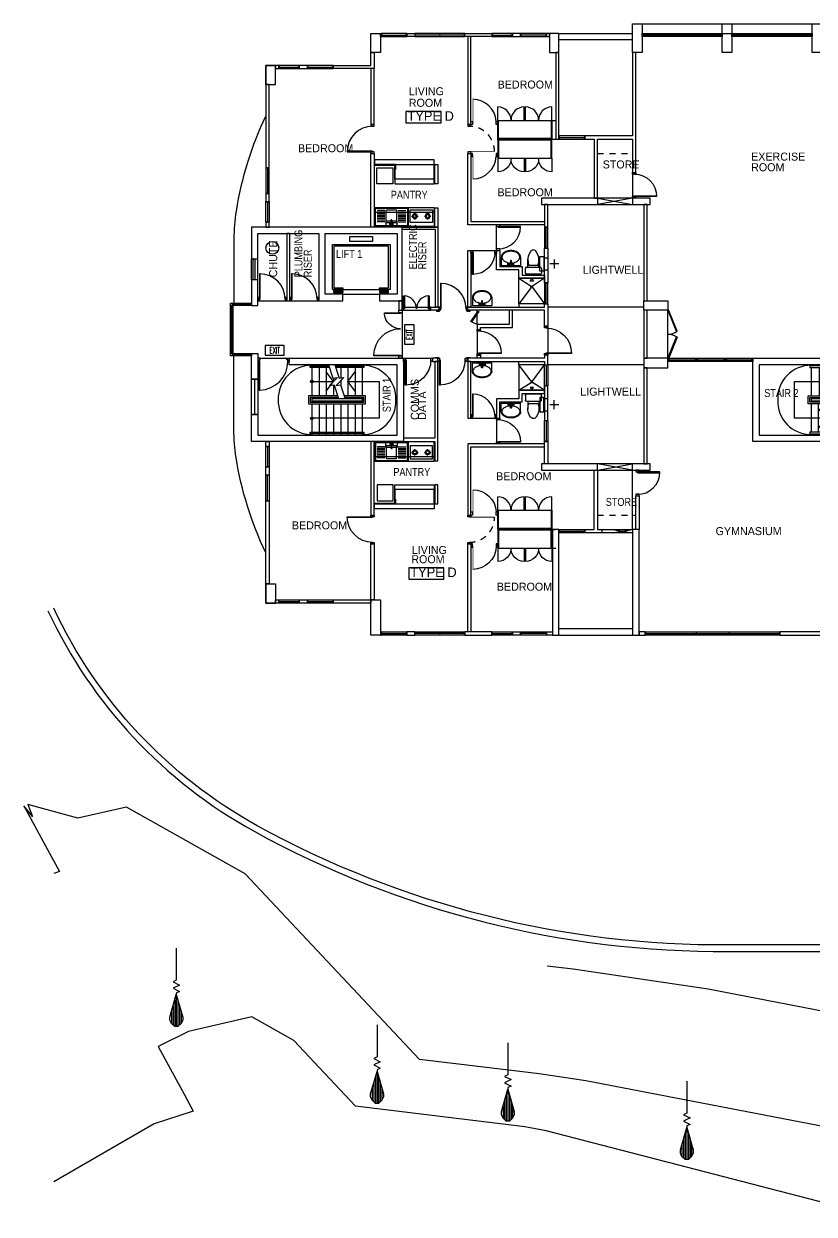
# Model space of a CAD drawing. Extents: x -7558 to 86771, y -44375 to 21100.
# Drawn here: x -7558 to 17118, y -19190 to 18000 of the extents above; entities that cross this region are included whole.
import ezdxf
from ezdxf.enums import TextEntityAlignment as Align

# ---------------------------------------------------------------- set-up
doc = ezdxf.new("R2010")
doc.units = 0
doc.header["$LTSCALE"] = 150
doc.header["$MEASUREMENT"] = 0
doc.linetypes.add('HIDDEN2', pattern=[2.5, 1.25, -1.25])
doc.layers.get('0').update_dxf_attribs({"color": 8, "linetype": 'CONTINUOUS'})
for name, color, linetype in [('200-T', 8, 'CONTINUOUS'), ('210--', 8, 'CONTINUOUS'), ('220--', 8, 'CONTINUOUS'), ('221--', 8, 'CONTINUOUS'), ('270--', 8, 'CONTINUOUS'), ('280--', 8, 'CONTINUOUS'), ('281--', 8, 'CONTINUOUS'), ('310--', 8, 'CONTINUOUS'), ('320--', 8, 'CONTINUOUS'), ('320-T', 8, 'CONTINUOUS'), ('430--', 8, 'CONTINUOUS'), ('510--', 8, 'CONTINUOUS'), ('660--', 8, 'CONTINUOUS'), ('730--', 8, 'CONTINUOUS'), ('730-F', 8, 'CONTINUOUS'), ('740--', 8, 'CONTINUOUS'), ('780--', 8, 'HIDDEN2'), ('781--', 8, 'CONTINUOUS'), ('900', 8, 'CONTINUOUS'), ('930--', 8, 'CONTINUOUS'), ('X24A1-01$0$240--', 8, 'CONTINUOUS'), ('X24A1-01$0$280--', 8, 'CONTINUOUS'), ('X24A1-01$0$310--', 8, 'CONTINUOUS'), ('X24A1-01$0$320--', 8, 'CONTINUOUS'), ('X24A2-01$0$000-D', 8, 'CONTINUOUS'), ('X24A2-01$0$220--', 8, 'CONTINUOUS'), ('X24A2-01$0$240--', 8, 'CONTINUOUS'), ('X24A2-01$0$280--', 8, 'CONTINUOUS'), ('X24A2-01$0$320--', 8, 'CONTINUOUS'), ('X24A2-01$0$680--', 8, 'CONTINUOUS')]:
    doc.layers.add(name, color=color, linetype=linetype)
doc.styles.add('HELV', font='hvl____.pfb')
doc.styles.add('ROMANS_5', font='romans.shx', dxfattribs={"width": 0.5})

# ---------------------------------------------------------------- blocks, each defined once
blk = doc.blocks.new('W100-900')
at = {"layer": '310--'}
blk.add_line((40, 50), (860, 50), dxfattribs=at)
for points in [[(0, 0), (0, 100), (900, 100), (900, 0)], [(40, 30), (40, 70), (0, 70), (0, 30)], [(860, 30), (860, 70), (900, 70), (900, 30)]]:
    blk.add_lwpolyline(points, close=True, dxfattribs=at)
blk = doc.blocks.new('*X64')
for p, q in [((58, 0), (98, 0)), ((65, 2), (98, 2)), ((72, 4), (96, 4)), ((79, 6), (94, 6)), ((65, -2), (98, -2)), ((72, -4), (96, -4)), ((79, -6), (94, -6))]:
    blk.add_line(p, q)
blk = doc.blocks.new('W930-01')
blk.add_lwpolyline([(-58, 0), (-18, 0), (-16, -4), (-12, 4), (-8, -4), (-4, 4), (-2, 0), (0, 0)])
blk.add_lwpolyline([(36, -6), (32, -8), (28, -8), (0, 0), (28, 8), (32, 8), (36, 6), (40, 2), (40, -2)], close=True)
blk.add_blockref('*X64', (-58, 0))
blk = doc.blocks.new('SY-RECT1')
blk.add_lwpolyline([(3, -1.5), (3, 1.5), (-3, 1.5), (-3, -1.5)], close=True)
at = {"style": 'ROMANS_5', "width": 0.5}
blk.add_attdef('TEXT1', text='', height=2, dxfattribs=at).set_placement((0, 0), align=Align.MIDDLE)
blk = doc.blocks.new('GW07')
at = {"layer": '310--'}
blk.add_line((25, 50), (613, 50), dxfattribs=at)
for points in [[(0, 0), (0, 100), (638, 100), (638, 0)], [(0, 37.5), (0, 62.5), (25, 62.5), (25, 37.5)], [(638, 37.5), (638, 62.5), (613, 62.5), (613, 37.5)]]:
    blk.add_lwpolyline(points, close=True, dxfattribs=at)
blk = doc.blocks.new('GW06')
at = {"layer": '310--'}
blk.add_line((25, 50), (763, 50), dxfattribs=at)
for points in [[(0, 0), (0, 100), (788, 100), (788, 0)], [(0, 37.5), (0, 62.5), (25, 62.5), (25, 37.5)], [(788, 37.5), (788, 62.5), (763, 62.5), (763, 37.5)]]:
    blk.add_lwpolyline(points, close=True, dxfattribs=at)
blk = doc.blocks.new('GW03')
at = {"layer": '310--'}
blk.add_line((25, 50), (781, 50), dxfattribs=at)
for points in [[(0, 0), (0, 100), (806, 100), (806, 0)], [(0, 37.5), (0, 62.5), (25, 62.5), (25, 37.5)], [(806, 37.5), (806, 62.5), (781, 62.5), (781, 37.5)]]:
    blk.add_lwpolyline(points, close=True, dxfattribs=at)
blk = doc.blocks.new('GW02')
at = {"layer": '310--'}
for p, q in [((765.5, 50), (25, 50)), ((1531, 50), (790.5, 50))]:
    blk.add_line(p, q, dxfattribs=at)
for points in [[(1556, 100), (1556, 0), (0, 0), (0, 100)], [(0, 37.5), (0, 62.5), (25, 62.5), (25, 37.5)], [(765.5, 37.5), (765.5, 62.5), (790.5, 62.5), (790.5, 37.5)], [(1531, 37.5), (1531, 62.5), (1556, 62.5), (1556, 37.5)]]:
    blk.add_lwpolyline(points, close=True, dxfattribs=at)
blk = doc.blocks.new('D1-800')
for points in [[(75, 50), (75, 750), (50, 750), (50, 50)], [(0, 0), (50, 0), (50, 100), (0, 100)], [(750, 0), (800, 0), (800, 100), (750, 100)]]:
    blk.add_lwpolyline(points, close=True)
blk.add_arc((54, 50), 700, 0, 90)
blk = doc.blocks.new('BASIN')
for p, q in [((-300, 260), (-300, 0)), ((-300, 0), (300, 0)), ((300, 260), (300, 0))]:
    blk.add_line(p, q)
for points in [[(300, 260, 0.138385), (279, 333, 0.107066), (212, 404, 0.080492), (119, 447, 0.068315), (0, 463, 0.068315), (-119, 447, 0.080492), (-212, 404, 0.107066), (-279, 333, 0.138385), (-300, 260, 0.138385)], [(16, 79, 0.058642), (114, 94, 0.080492), (201, 134, 0.107066), (262, 198, 0.138385), (279, 260, 0.138385), (262, 323, 0.107066), (201, 387, 0.080492), (114, 427, 0.068315), (0, 442, 0.068315), (-114, 427, 0.080492), (-201, 387, 0.107066), (-262, 323, 0.138385), (-279, 260, 0.138385), (-262, 198, 0.107066), (-201, 134, 0.080492), (-114, 94, 0.058642), (-16, 79, 0.059092)]]:
    blk.add_lwpolyline(points, format="xyb")
for points in [[(-93, 0), (-93, 67), (-15, 67)], [(93, 0), (93, 67), (15, 67)]]:
    blk.add_lwpolyline(points)
blk.add_lwpolyline([(15, 23), (15, 142, 1), (-15, 142), (-15, 23, 1)], format="xyb", close=True)
for centre in [(-54, 33), (54, 33)]:
    blk.add_circle(centre, 25.7)
blk = doc.blocks.new('D1-900')
for points in [[(75, 50), (75, 837.5), (50, 837.5), (50, 50)], [(0, 0), (50, 0), (50, 100), (0, 100)], [(850, 0), (900, 0), (900, 100), (850, 100)]]:
    blk.add_lwpolyline(points, close=True)
blk.add_arc((62.5, 50), 787.5, 0, 90)
blk = doc.blocks.new('GW05')
at = {"layer": '310--'}
blk.add_line((25, 50), (631, 50), dxfattribs=at)
for points in [[(0, 0), (0, 100), (656, 100), (656, 0)], [(0, 37.5), (0, 62.5), (25, 62.5), (25, 37.5)], [(656, 37.5), (656, 62.5), (631, 62.5), (631, 37.5)]]:
    blk.add_lwpolyline(points, close=True, dxfattribs=at)
blk = doc.blocks.new('SHOWER')
for p, q in [((-321, 21), (-900, 450)), ((0, 450), (-279, 21)), ((-321, -21), (-900, -450)), ((0, -450), (-279, -21))]:
    blk.add_line(p, q)
for points in [[(-900, -450), (-900, 450), (0, 450), (0, -450)], [(0, 0), (-100, -58), (-100, 58)]]:
    blk.add_lwpolyline(points, close=True)
blk.add_circle((-300, 0), 30)
blk = doc.blocks.new('GW04')
at = {"layer": '310--'}
blk.add_line((25, 50), (781, 50), dxfattribs=at)
for points in [[(0, 0), (0, 100), (806, 100), (806, 0)], [(0, 37.5), (0, 62.5), (25, 62.5), (25, 37.5)], [(806, 37.5), (806, 62.5), (781, 62.5), (781, 37.5)]]:
    blk.add_lwpolyline(points, close=True, dxfattribs=at)
blk = doc.blocks.new('WC')
for p, q in [((-170, 200), (-170, 430)), ((170, 200), (170, 430))]:
    blk.add_line(p, q)
for points in [[(-92, 650, 0.264154), (-140, 260), (140, 260, 0.264154), (92, 650, 0.537872)], [(220, 200, -0.414214), (250, 170), (250, 30, -0.414214), (220, 0), (-220, 0, -0.414214), (-250, 30), (-250, 170, -0.414214), (-220, 200)]]:
    blk.add_lwpolyline(points, format="xyb", close=True)
blk = doc.blocks.new('W-661')
blk.add_line((550, 150), (1700, 150))
for points in [[(225, 1550), (2025, 1550), (2025, 150), (1700, 150), (1700, 200), (1975, 200), (1975, 1500), (275, 1500), (275, 200), (550, 200), (550, 150), (225, 150)], [(775, 1650), (775, 1800), (1475, 1800), (1475, 1650)], [(275, 125), (550, 125), (550, 100), (275, 100)], [(275, 75), (550, 75), (550, 50), (275, 50)], [(1975, 125), (1700, 125), (1700, 100), (1975, 100)], [(1975, 75), (1700, 75), (1700, 50), (1975, 50)]]:
    blk.add_lwpolyline(points, close=True)
blk = doc.blocks.new('UC13')
at = {"layer": '310--'}
for p, q in [((1237.5, 50), (25, 50)), ((2475, 50), (1262.5, 50))]:
    blk.add_line(p, q, dxfattribs=at)
for points in [[(2500, 100), (2500, 0), (0, 0), (0, 100)], [(0, 37.5), (0, 62.5), (25, 62.5), (25, 37.5)], [(1237.5, 37.5), (1237.5, 62.5), (1262.5, 62.5), (1262.5, 37.5)], [(2475, 37.5), (2475, 62.5), (2500, 62.5), (2500, 37.5)]]:
    blk.add_lwpolyline(points, close=True, dxfattribs=at)
blk = doc.blocks.new('X24A1-01$0$D-895')
for points in [[(-975, -100), (-935, -100), (-935, -50), (-900, -50), (-900, 0), (-975, 0)], [(0, -100), (-40, -100), (-40, -50), (-75, -50), (-75, 0), (0, 0)], [(-935, -995), (-910, -995), (-910, -100), (-935, -100)]]:
    blk.add_lwpolyline(points, close=True)
blk.add_arc((-935, -100), 895, 271.6006, 0.0224)
blk = doc.blocks.new('X24A1-01', base_point=(-10750, -2600))
at = {"layer": 'X24A1-01$0$240--'}
for p, q in [((-8865, -200), (-8865, -240)), ((-8865, -290), (-8865, -1175)), ((-8640, -200), (-8640, -240)), ((-8640, -290), (-8640, -1175)), ((-8415, -200), (-8415, -240)), ((-8415, -290), (-8415, -1175)), ((-7965, -200), (-7965, -240)), ((-7965, -290), (-7965, -619)), ((-7740, -200), (-7740, -240)), ((-7740, -290), (-7740, -1175)), ((-7515, -200), (-7515, -240)), ((-7515, -290), (-7515, -1175)), ((-7290, -200), (-7290, -240)), ((-7290, -290), (-7290, -1175)), ((-8190, -622), (-8190, -725)), ((-7965, -700), (-7965, -838)), ((-8190, -828), (-8190, -1175)), ((-8865, -1225), (-8865, -1375)), ((-7290, -1265), (-8865, -1265)), ((-7290, -1335), (-8865, -1335)), ((-8865, -1425), (-8865, -2310)), ((-8640, -1225), (-8640, -1265)), ((-8640, -1335), (-8640, -1375)), ((-8640, -1425), (-8640, -2310)), ((-8415, -1225), (-8415, -1265)), ((-8415, -1335), (-8415, -1375)), ((-8415, -1425), (-8415, -2310)), ((-8190, -1225), (-8190, -1265)), ((-8190, -1335), (-8190, -1375)), ((-8190, -1425), (-8190, -2310)), ((-7965, -1335), (-7965, -1375)), ((-7965, -1425), (-7965, -2310)), ((-7740, -1225), (-7740, -1265)), ((-7740, -1335), (-7740, -1375)), ((-7740, -1425), (-7740, -2310)), ((-7515, -1225), (-7515, -1265)), ((-7515, -1335), (-7515, -1375)), ((-7515, -1425), (-7515, -2310)), ((-7290, -1225), (-7290, -1375)), ((-7290, -1425), (-7290, -2310)), ((-8865, -2360), (-8865, -2400)), ((-8640, -2360), (-8640, -2400)), ((-8415, -2360), (-8415, -2400)), ((-8190, -2360), (-8190, -2400)), ((-7965, -2360), (-7965, -2400)), ((-7740, -2360), (-7740, -2400)), ((-7515, -2360), (-7515, -2400)), ((-7290, -2360), (-7290, -2400))]:
    blk.add_line(p, q, dxfattribs=at)
for points in [[(-8318, -290), (-8915, -290), (-8915, -240), (-8334, -240)], [(-8347, -200), (-8211, -625), (-8069, -605), (-8311, -845), (-8169, -825), (-8029, -1265)], [(-8147, -200), (-8011, -625), (-7869, -605), (-8111, -845), (-7969, -825), (-7829, -1265)], [(-8134, -240), (-7240, -240)], [(-7240, -240), (-7240, -290), (-8118, -290)], [(-7740, -725), (-6765, -725), (-6765, -1875), (-8865, -1875)], [(-8865, -725), (-8190, -725)], [(-8415, -1025), (-8190, -725), (-8415, -425)], [(-7515, -1025), (-7740, -725), (-7515, -425)], [(-8057, -1175), (-8965, -1175), (-8965, -1425), (-7190, -1425)], [(-8041, -1225), (-8915, -1225), (-8915, -1375), (-7240, -1375)], [(-7190, -1425), (-7190, -1175), (-7857, -1175)], [(-7240, -1375), (-7240, -1225), (-7841, -1225)]]:
    blk.add_lwpolyline(points, dxfattribs=at)
blk.add_lwpolyline([(-8915, -2360), (-8915, -2310), (-7240, -2310), (-7240, -2360)], close=True, dxfattribs=at)
for centre in [(-8865, -725), (-8865, -1875)]:
    blk.add_circle(centre, 40, dxfattribs=at)
for centre, start, end in [((-8865, -1265), 90, 181.9102), ((-7290, -1265), 358.0898, 90), ((-8865, -1335), 178.0898, 270), ((-7290, -1335), 270, 1.9102)]:
    blk.add_arc(centre, 1050, start, end, dxfattribs=at)
at = {"layer": 'X24A1-01$0$280--'}
for points in [[(-10750, -650), (-10750, 150), (-10550, 150), (-10550, 150), (-10550, 150), (-10550, -200), (-10550, -200), (-10550, -650)], [(-9575, 0), (-6000, 0), (-6000, -2600), (-10750, -2600), (-10750, -1756), (-10550, -1756), (-10550, -2400), (-6200, -2400), (-6200, -200), (-9575, -200)]]:
    blk.add_lwpolyline(points, close=True, dxfattribs=at)
at = {"layer": 'X24A1-01$0$310--'}
for p, q in [((-10750, -1756), (-10750, -650)), ((-10750, -650), (-10550, -650)), ((-10650, -1731), (-10650, -675)), ((-10550, -650), (-10550, -1756)), ((-10550, -1756), (-10750, -1756))]:
    blk.add_line(p, q, dxfattribs=at)
for points in [[(-10637, -675), (-10662, -675), (-10662, -650), (-10637, -650)], [(-10637, -1731), (-10662, -1731), (-10662, -1756), (-10637, -1756)]]:
    blk.add_lwpolyline(points, close=True, dxfattribs=at)
at = {"layer": 'X24A1-01$0$320--'}
blk.add_blockref('X24A1-01$0$D-895', (-9575, 0), dxfattribs=at)
blk = doc.blocks.new('X24A2-01$0$D1-850')
for points in [[(40, 1020), (65, 1020), (65, 100), (40, 100)], [(0, 100), (40, 100), (40, 50), (75, 50), (75, 0), (0, 0)], [(1000, 100), (960, 100), (960, 50), (925, 50), (925, 0), (1000, 0)]]:
    blk.add_lwpolyline(points, close=True)
blk.add_arc((40, 100), 920, 0, 90)
blk = doc.blocks.new('X24A2-01', base_point=(22160, 11139))
at = {"layer": 'X24A2-01$0$000-D'}
blk.add_line((23989, 12404), (23989, 12404), dxfattribs=at)
at = {"layer": 'X24A2-01$0$220--'}
for p, q in [((27260, 13639), (27260, 13639)), ((27360, 13739), (27360, 13639)), ((27360, 13739), (27360, 13639)), ((27360, 12539), (27360, 13539))]:
    blk.add_line(p, q, dxfattribs=at)
for points in [[(26760, 13639), (27260, 13639), (27260, 13539), (27360, 13539), (27360, 13739), (26760, 13739)], [(26760, 12439), (26760, 12339), (27360, 12339), (27360, 12539), (27260, 12539), (27260, 12439)], [(26760, 11239), (27260, 11239), (27260, 11339), (27360, 11339), (27360, 11139), (26760, 11139)]]:
    blk.add_lwpolyline(points, close=True, dxfattribs=at)
at = {"layer": 'X24A2-01$0$240--'}
for p, q in [((23989, 13499), (23989, 13539)), ((23989, 12564), (23989, 13449)), ((24239, 13499), (24239, 13539)), ((24239, 12564), (24239, 13449)), ((24439, 13499), (24439, 13539)), ((24439, 12564), (24439, 13449)), ((24664, 13499), (24664, 13539)), ((24664, 12564), (24664, 13449)), ((24889, 13499), (24889, 13539)), ((24889, 12564), (24889, 13449)), ((25114, 13499), (25114, 13539)), ((25114, 12564), (25114, 13449)), ((25339, 13499), (25339, 13539)), ((25339, 12564), (25339, 13449)), ((25564, 13499), (25564, 13539)), ((25564, 12564), (25564, 13449)), ((23989, 12364), (23989, 12514)), ((25564, 12474), (23989, 12474)), ((25564, 12404), (23989, 12404)), ((23989, 11429), (23989, 12314)), ((24214, 12364), (24214, 12404)), ((24214, 11429), (24214, 12314)), ((24239, 12474), (24239, 12514)), ((24439, 12474), (24439, 12514)), ((24439, 12364), (24439, 12404)), ((24439, 11429), (24439, 12314)), ((24664, 12474), (24664, 12514)), ((24664, 12364), (24664, 12404)), ((24664, 11967), (24664, 12314)), ((24889, 12474), (24889, 12514)), ((25114, 12474), (25114, 12514)), ((25114, 12364), (25114, 12404)), ((25114, 11429), (25114, 12314)), ((25339, 12474), (25339, 12514)), ((25339, 12364), (25339, 12404)), ((25339, 11429), (25339, 12314)), ((25564, 12364), (25564, 12514)), ((25564, 11429), (25564, 12314)), ((24889, 11840), (24889, 11977)), ((24664, 11761), (24664, 11864)), ((24889, 11429), (24889, 11758)), ((23989, 11339), (23989, 11379)), ((24214, 11339), (24214, 11379)), ((24439, 11339), (24439, 11379)), ((24889, 11339), (24889, 11379)), ((25114, 11339), (25114, 11379)), ((25339, 11339), (25339, 11379)), ((25564, 11339), (25564, 11379))]:
    blk.add_line(p, q, dxfattribs=at)
blk.add_lwpolyline([(23939, 13499), (23939, 13449), (25614, 13449), (25614, 13499)], close=True, dxfattribs=at)
for points in [[(24439, 11864), (23464, 11864), (23464, 13014), (25564, 13014)], [(24797, 12314), (23889, 12314), (23889, 12564), (25664, 12564)], [(24813, 12364), (23939, 12364), (23939, 12514), (25614, 12514)], [(24507, 11339), (24643, 11764), (24785, 11744), (24543, 11984), (24685, 11964), (24825, 12404)], [(24707, 11339), (24843, 11764), (24985, 11744), (24743, 11984), (24885, 11964), (25025, 12404)], [(25664, 12564), (25664, 12314), (24997, 12314)], [(25614, 12514), (25614, 12364), (25013, 12364)], [(24214, 12164), (24439, 11864), (24214, 11564)], [(25114, 12164), (24889, 11864), (25114, 11564)], [(25564, 11864), (24889, 11864)], [(24536, 11429), (23939, 11429), (23939, 11379), (24520, 11379)], [(24720, 11379), (25614, 11379)], [(25614, 11379), (25614, 11429), (24736, 11429)]]:
    blk.add_lwpolyline(points, dxfattribs=at)
for centre in [(25564, 13014), (25564, 11864)]:
    blk.add_circle(centre, 40, dxfattribs=at)
for centre, start, end in [((23989, 12474), 90, 181.9102), ((25564, 12474), 358.0898, 90), ((23989, 12404), 178.0898, 270), ((25564, 12404), 270, 1.9102)]:
    blk.add_arc(centre, 1050, start, end, dxfattribs=at)
at = {"layer": 'X24A2-01$0$280--'}
blk.add_lwpolyline([(26660, 12992), (26560, 12992), (26560, 13539), (22360, 13539), (22360, 11339), (26760, 11339), (26760, 11139), (22160, 11139), (22160, 13739), (26760, 13739), (26760, 12339), (26660, 12339)], close=True, dxfattribs=at)
at = {"layer": 'X24A2-01$0$320--'}
blk.add_lwpolyline([(27714, 12643), (27736, 12653), (27335, 13514), (27312, 13504)], close=True, dxfattribs=at)
blk.add_arc((27335, 13514), 950, 271.508, 295, dxfattribs=at)
at = {"layer": 'X24A2-01$0$680--'}
for p, q in [((27260, 13639), (26760, 12439)), ((26860, 13314), (26870, 13314)), ((26860, 12764), (26860, 13314)), ((26870, 12764), (26870, 13314)), ((26898, 12789), (26898, 13289)), ((26926, 12789), (26926, 13289)), ((26954, 12789), (26954, 13289)), ((26982, 12789), (26982, 13289)), ((27010, 12789), (27010, 13289)), ((27038, 12789), (27038, 13289)), ((27066, 12789), (27066, 13289)), ((27094, 12789), (27094, 13289)), ((27122, 12789), (27122, 13289)), ((27150, 12764), (27150, 13314)), ((27150, 13314), (27160, 13314)), ((27160, 12764), (27160, 13314)), ((26860, 12764), (26870, 12764)), ((27150, 12764), (27160, 12764))]:
    blk.add_line(p, q, dxfattribs=at)
for centre, start, end in [((26884, 13289), 0, 180), ((26912, 13289), 0, 180), ((26940, 13289), 0, 180), ((26968, 13289), 0, 180), ((26996, 13289), 0, 180), ((27024, 13289), 0, 180), ((27052, 13289), 0, 180), ((27080, 13289), 0, 180), ((27108, 13289), 0, 180), ((27136, 13289), 0, 180), ((26884, 12789), 180, 0), ((26912, 12789), 180, 0), ((26940, 12789), 180, 0), ((26968, 12789), 180, 0), ((26996, 12789), 180, 0), ((27024, 12789), 180, 0), ((27052, 12789), 180, 0), ((27080, 12789), 180, 0), ((27108, 12789), 180, 0), ((27136, 12789), 180, 0)]:
    blk.add_arc(centre, 14, start, end, dxfattribs=at)
at = {"layer": 'X24A2-01$0$320--', "rotation": 90}
blk.add_blockref('X24A2-01$0$D1-850', (27360, 11339), dxfattribs=at)
blk = doc.blocks.new('SINK-3')
for p, q in [((315, 450), (75, 450)), ((315, 400), (75, 400)), ((735, 450), (975, 450)), ((735, 400), (975, 400)), ((315, 350), (75, 350)), ((315, 300), (75, 300)), ((315, 250), (75, 250)), ((315, 200), (75, 200)), ((315, 150), (75, 150)), ((315, 100), (75, 100)), ((735, 350), (975, 350)), ((735, 300), (975, 300)), ((735, 250), (975, 250)), ((735, 200), (975, 200)), ((735, 150), (975, 150)), ((735, 100), (975, 100))]:
    blk.add_line(p, q)
blk.add_lwpolyline([(0, 0), (1050, 0), (1050, 600), (0, 600)], close=True)
for points in [[(0, 0), (1050, 0), (1050, 600), (0, 600), (0, 0)], [(513, 545), (473, 545), (473, 505), (513, 505)], [(537, 545), (577, 545), (577, 505), (537, 505)]]:
    blk.add_lwpolyline(points)
blk.add_lwpolyline([(50, 25), (1000, 25, 0.414214), (1025, 50), (1025, 550, 0.414214), (1000, 575), (50, 575, 0.414214), (25, 550), (25, 50, 0.414214)], format="xyb", close=True)
for points in [[(513, 485), (385, 485, 0.414214), (365, 465), (365, 100, 0.414214), (385, 80), (665, 80, 0.414214), (685, 100), (685, 465, 0.414214), (665, 485), (537, 485, 0.414214)], [(537, 449), (537, 545, 1.000009), (513, 545), (513, 449, 1.000009), (537, 449)]]:
    blk.add_lwpolyline(points, format="xyb")
for centre in [(493, 525), (525, 405), (557, 525)]:
    blk.add_circle(centre, 16)
blk = doc.blocks.new('STOVE')
for p, q in [((100, 200), (50, 200)), ((150, 300), (150, 250)), ((150, 150), (150, 100)), ((250, 200), (200, 200)), ((500, 200), (450, 200)), ((550, 300), (550, 250)), ((550, 150), (550, 100)), ((650, 200), (600, 200))]:
    blk.add_line(p, q)
blk.add_lwpolyline([(0, 0), (700, 0), (700, 400), (0, 400)], close=True)
for centre, radius in [((150, 200), 75), ((150, 200), 50), ((550, 200), 75), ((550, 200), 50)]:
    blk.add_circle(centre, radius)
blk = doc.blocks.new('D2-1350')
at = {"layer": '320--'}
for points in [[(0, 1425), (0, 1500), (-100, 1500), (-100, 1425)], [(-50, 1425), (-875, 1425), (-875, 1400), (-50, 1400)], [(-50, 100), (-550, 100), (-550, 75), (-50, 75)], [(0, 0), (0, 75), (-100, 75), (-100, 0)]]:
    blk.add_lwpolyline(points, close=True, dxfattribs=at)
for centre, radius, start, end in [((-50, 1400), 825, 180, 270), ((-51, 75), 500, 89.9283, 177.1341)]:
    blk.add_arc(centre, radius, start, end, dxfattribs=at)
blk = doc.blocks.new('UC56')
at = {"layer": '310--'}
for p, q in [((25, 50), (1580.5, 50)), ((1605.5, 50), (2600.5, 50)), ((2625.5, 50), (4172, 50))]:
    blk.add_line(p, q, dxfattribs=at)
for points in [[(0, 0), (0, 100), (4197, 100), (4197, 0)], [(0, 37.5), (0, 62.5), (25, 62.5), (25, 37.5)], [(1605.5, 37.5), (1605.5, 62.5), (1580.5, 62.5), (1580.5, 37.5)], [(2625.5, 37.5), (2625.5, 62.5), (2600.5, 62.5), (2600.5, 37.5)], [(4197, 37.5), (4197, 62.5), (4172, 62.5), (4172, 37.5)]]:
    blk.add_lwpolyline(points, close=True, dxfattribs=at)
blk = doc.blocks.new('W-27L')
at = {"layer": '270--'}
for points in [[(-1850, 3675, 0.072789), (-2781, 701, 0.039556), (-2850, -165), (-2850, -2181)], [(-1850, -9975, -0.072789), (-2781, -7001, -0.039556), (-2850, -6135), (-2850, -3819)]]:
    blk.add_lwpolyline(points, format="xyb", dxfattribs=at)
blk = doc.blocks.new('D2-800')
for points in [[(50, 50), (50, 450), (75, 450), (75, 50)], [(825, 50), (825, 450), (850, 450), (850, 50)], [(50, 100), (0, 100), (0, 0), (50, 0)], [(900, 100), (850, 100), (850, 0), (900, 0)]]:
    blk.add_lwpolyline(points, close=True)
for centre, start, end in [((50, 51), 359.888, 86.4168), ((850, 51), 93.5832, 180.112)]:
    blk.add_arc(centre, 400, start, end)
blk = doc.blocks.new('WR-1680')
at = {"layer": '781--'}
for p, q in [((15, 1665), (580, 1665)), ((15, 15), (15, 1665)), ((580, 1680), (1001, 1680)), ((580, 860), (1001, 860)), ((580, 820), (1001, 820)), ((580, 15), (15, 15)), ((580, 0), (1001, 0))]:
    blk.add_line(p, q, dxfattribs=at)
blk.add_lwpolyline([(0, 0), (0, 1680), (580, 1680), (580, 0)], close=True, dxfattribs=at)
for centre, start, end in [((591, 1680), 268.5299, 0.0189), ((591, 860), 359.9811, 91.4701), ((591, 820), 268.5299, 0.0189), ((591, 0), 359.9811, 91.4701)]:
    blk.add_arc(centre, 410, start, end, dxfattribs=at)
blk = doc.blocks.new('Z-CLO3')
at = {"layer": '780--'}
for points in [[(-2600, 450), (-2650, 450), (-2650, 550), (-2600, 550)], [(-1806, 450), (-1856, 450), (-1856, 550), (-1806, 550)], [(-2600, -450), (-2650, -450), (-2650, -550), (-2600, -550)], [(-1806, -450), (-1856, -450), (-1856, -550), (-1806, -550)]]:
    blk.add_lwpolyline(points, close=True, dxfattribs=at)
at = {"layer": '781--'}
for p, q in [((-126, 580), (0, 580)), ((-1806, -20), (-1806, 0)), ((-126, -20), (-126, 0)), ((-126, 0), (0, 0))]:
    blk.add_line(p, q, dxfattribs=at)
at = {"layer": '781--', "const_width": 25}
for points in [[(-2587, 500), (-2587, 1244)], [(-2587, -500), (-2587, -1244)]]:
    blk.add_lwpolyline(points, dxfattribs=at)
at = {"layer": '781--'}
for centre, start, end in [((-2598, 500), 3.8474, 89.1665), ((-2598, -500), 270.8335, 356.1526)]:
    blk.add_arc(centre, 744, start, end, dxfattribs=at)
at = {"layer": '781--', "rotation": 90}
blk.add_blockref('WR-1680', (-126, 0), dxfattribs=at)
at = {"layer": '781--', "xscale": -1, "rotation": 90}
blk.add_blockref('WR-1680', (-126, -20), dxfattribs=at)

msp = doc.modelspace()

# ---------------------------------------------------------------- linework, layer by layer
at = {"layer": '200-T'}
for points in [[(4370, 15259), (4370, 14909), (5470, 14909), (5470, 15259)], [(4458, 1004), (4458, 654), (5558, 654), (5558, 1004)]]:
    msp.add_lwpolyline(points, close=True, dxfattribs=at)
at = {"layer": '210--'}
for p, q in [((8700, 10690), (8800, 10690)), ((8700, 10310), (8800, 10310)), ((4250, 9150), (4250, 9150)), ((8700, 6290), (8800, 6290)), ((8700, 5910), (8800, 5910))]:
    msp.add_line(p, q, dxfattribs=at)
for points in [[(3580, 17700), (3580, 17700), (3609, 17700), (3609, 17600), (3580, 17600), (3580, 17700)], [(4397, 17700), (4650, 17700), (4650, 17600), (4397, 17600)], [(6206, 17700), (7059, 17700), (7059, 17600), (6206, 17600)], [(7697, 17700), (7697, 17600), (7950, 17600), (7950, 17700)], [(8850, 17700), (8756, 17700), (8756, 17600), (8850, 17600)], [(3380, 17100), (3380, 16600), (2100, 16600), (2100, 16700), (3280, 16700), (3280, 17100)], [(10250, 12550), (10350, 12550), (10350, 14400), (11450, 14400), (11450, 13350), (11550, 13350), (11550, 17100), (11450, 17100), (11450, 14500), (9956, 14500), (9956, 14400), (10250, 14400)], [(300, 16700), (300, 16600), (403, 16600), (403, 16700), (300, 16700)], [(1041, 16600), (1294, 16600), (1294, 16700), (1041, 16700)], [(0, 16100), (0, 13503), (100, 13503), (100, 16100)], [(100, 12444), (100, 12697), (0, 12697), (0, 12444)], [(8700, 12350), (8700, 11646), (8800, 11646), (8800, 12350)], [(11900, 9350), (11900, 12350), (11800, 12350), (11800, 9350)], [(100, 11650), (100, 11806), (0, 11806), (0, 11650)], [(8700, 10990), (8800, 10990), (8800, 9906), (8700, 9906)], [(4250, 9350), (4150, 9350), (4150, 9050), (4250, 9050)], [(5150, 9150), (5400, 9150), (5400, 9050), (5150, 9050)], [(11900, 7550), (11900, 9050), (11800, 9050), (11800, 7550)], [(5200, 7450), (5370, 7450), (5370, 7550), (5200, 7550)], [(11900, 4250), (11900, 7250), (11800, 7250), (11800, 4250)], [(8700, 5610), (8800, 5610), (8800, 6694), (8700, 6694)], [(100, 4950), (100, 4794), (0, 4794), (0, 4950)], [(8700, 4250), (8700, 4954), (8800, 4954), (8800, 4250)], [(100, 4156), (100, 3903), (0, 3903), (0, 4156)], [(0, 500), (0, 3097), (100, 3097), (100, 500)], [(11550, 2200), (11550, 3250), (11650, 3250), (11650, 2200)], [(300, -100), (300, 0), (403, 0), (403, -100), (300, -100)], [(1041, 0), (1294, 0), (1294, -100), (1041, -100)], [(3280, -100), (2100, -100), (2100, 0), (3280, 0)], [(3580, -1100), (3580, -1100), (3609, -1100), (3609, -1000), (3580, -1000), (3580, -1100)], [(4397, -1100), (4650, -1100), (4650, -1000), (4397, -1000)], [(6206, -1100), (7059, -1100), (7059, -1000), (6206, -1000)], [(7697, -1100), (7697, -1000), (7950, -1000), (7950, -1100)], [(8950, -1100), (8756, -1100), (8756, -1000), (8950, -1000)], [(11650, -1100), (11844, -1100), (11844, -1000), (11650, -1000)], [(18050, -1000), (16041, -1000), (16041, -1100), (18050, -1100)], [(18050, -1000), (16041, -1000), (16041, -1100), (18050, -1100)]]:
    msp.add_lwpolyline(points, close=True, dxfattribs=at)
for points in [[(9150, 14400), (9150, 17100), (9050, 17100), (9050, 14400), (9150, 14400)], [(8800, 9250), (8800, 8550), (8700, 8550), (8700, 9050), (6300, 9050), (6300, 9150), (8700, 9150), (8700, 9250), (8800, 9250)], [(8800, 9050), (8800, 9050)], [(8700, 7550), (6300, 7550), (6300, 7450), (8700, 7450), (8700, 7350), (8800, 7350)], [(8800, 7350), (8800, 7650), (8700, 7650), (8700, 7550)], [(10350, 2200), (11450, 2200), (11450, 2100), (9956, 2100), (9956, 2200), (10250, 2200), (10250, 4050), (10350, 4050), (10350, 2200)]]:
    msp.add_lwpolyline(points, dxfattribs=at)
at = {"layer": '220--'}
for p, q in [((6400, 17600), (6300, 17600)), ((6300, 17600), (6300, 14850)), ((6400, 14850), (6400, 17600)), ((6300, 14850), (6400, 14850)), ((11450, 14400), (11450, 12350)), ((11450, 12550), (10350, 12350)), ((10350, 12550), (11450, 12350)), ((10350, 12550), (10350, 12350)), ((7900, 10150), (7900, 10150)), ((7900, 10050), (7900, 10050)), ((6600, 8608), (6600, 9050)), ((12550, 7550), (12550, 9050)), ((7900, 6550), (7900, 6550)), ((7900, 6450), (7900, 6450)), ((10350, 4050), (11450, 4250)), ((11450, 4050), (10350, 4250)), ((10350, 4050), (10350, 4250)), ((11450, 2200), (11450, 4250)), ((10494, 2100), (10494, 2200)), ((10812, 2100), (11450, 2200)), ((10813, 2199), (11450, 2100)), ((6300, -1000), (6300, 1750)), ((6300, 1750), (6400, 1750)), ((6400, 1750), (6400, -1000))]:
    msp.add_line(p, q, dxfattribs=at)
for points in [[(3280, 14850), (3380, 14850), (3380, 16600), (3280, 16600), (3280, 14950), (3280, 14950)], [(3280, 13950), (3380, 13950), (3380, 11650), (3280, 11650), (3280, 13650), (3280, 13650)], [(5270, 13600), (5370, 13600), (5370, 13000), (5270, 13000)], [(5270, 11650), (5270, 12250), (5370, 12250), (5370, 11650)], [(4250, 11650), (5370, 11650), (5370, 9150), (5295, 9150), (5295, 11575), (4250, 11575)], [(750, 11450), (650, 11450), (650, 9450), (650, 9450), (650, 9350), (750, 9350), (750, 9450), (750, 9450)], [(6300, 10920), (6400, 10920), (6400, 9150), (6300, 9150)], [(8700, 10150), (8700, 10050), (7900, 10050), (7900, 10315), (7200, 10315), (7200, 10920), (7300, 10920), (7300, 10415), (8000, 10415), (8000, 10150)], [(6600, 8450), (6700, 8450), (6700, 8508), (7700, 8508), (7700, 9050), (7600, 9050), (7600, 8608), (6600, 8608)], [(5270, 4950), (5270, 4350), (5370, 4350), (5370, 7450), (5270, 7450), (5270, 5050), (4300, 5050), (4300, 4950)], [(6300, 5680), (6400, 5680), (6400, 7450), (6300, 7450)], [(6600, 7650), (6700, 7650), (6700, 7550), (6600, 7550)], [(8700, 6450), (8700, 6550), (7900, 6550), (7900, 6285), (7200, 6285), (7200, 5680), (7300, 5680), (7300, 6185), (8000, 6185), (8000, 6450)], [(3280, 2650), (3380, 2650), (3380, 4950), (3280, 4950), (3280, 2950), (3280, 2950)], [(5270, 3000), (5370, 3000), (5370, 3600), (5270, 3600)], [(3280, 1750), (3380, 1750), (3380, 0), (3280, 0), (3280, 1650), (3280, 1650)]]:
    msp.add_lwpolyline(points, close=True, dxfattribs=at)
for points in [[(6400, 13950), (6400, 13850), (6400, 13850), (6400, 11820), (8700, 11820), (8700, 11720), (6300, 11720)], [(6300, 11720), (6300, 13950), (6400, 13950)], [(6400, 2650), (6400, 2750), (6400, 2750), (6400, 4780), (8700, 4780), (8700, 4880), (6300, 4880)], [(6300, 4880), (6300, 2650), (6400, 2650)]]:
    msp.add_lwpolyline(points, dxfattribs=at)
at = {"layer": '221--'}
for p, q in [((11800, 9150), (8800, 9150)), ((11800, 7350), (8800, 7350))]:
    msp.add_line(p, q, dxfattribs=at)
at = {"layer": '280--'}
for p, q in [((9150, 17700), (11450, 17700)), ((11450, 17500), (9150, 17500)), ((11450, -900), (9150, -900)), ((9150, -1100), (11450, -1100))]:
    msp.add_line(p, q, dxfattribs=at)
for points in [[(11450, 18000), (11750, 18000), (11750, 17100), (11450, 17100)], [(14250, 18000), (14550, 18000), (14550, 17100), (14250, 17100)], [(17050, 18000), (17350, 18000), (17350, 17100), (17050, 17100)], [(3580, 17100), (3280, 17100), (3280, 17700), (3580, 17700)], [(9150, 17100), (9150, 17700), (8850, 17700), (8850, 17100)], [(300, 16100), (300, 16700), (0, 16700), (0, 16100)], [(8600, 12550), (8600, 12350), (12000, 12350), (12000, 12550)], [(-250, 10656), (-250, 11450), (1650, 11450), (1650, 9350), (2400, 9350), (2400, 9550), (1850, 9550), (1850, 11450), (4100, 11450), (4100, 9550), (3550, 9550), (3550, 9350), (4250, 9350), (4250, 11650), (-450, 11650), (-450, 10656)], [(-450, 10000), (-450, 9200), (-250, 9200), (-250, 10000)], [(12550, 9350), (12550, 9050), (11800, 9050), (11800, 9350)], [(12550, 7250), (12550, 7550), (11800, 7550), (11800, 7250)], [(8600, 4250), (8600, 4050), (12000, 4050), (12000, 4250)], [(8950, -1100), (9150, -1100), (9150, 2200), (8950, 2200)], [(11450, -1100), (11650, -1100), (11650, 2200), (11450, 2200)], [(300, 500), (300, -100), (0, -100), (0, 500)], [(3580, -1100), (3280, -1100), (3280, 0), (3580, 0)]]:
    msp.add_lwpolyline(points, close=True, dxfattribs=at)
for points in [[(0, 16100), (0, 16700)], [(0, 16700), (300, 16700)], [(0, 500), (0, -100)], [(0, -100), (300, -100)]]:
    msp.add_lwpolyline(points, dxfattribs=at)
at = {"layer": '281--'}
msp.add_line((11750, 18000), (25020, 18000), dxfattribs=at)
at = {"layer": '310--'}
for p, q in [((-400, 10025), (-400, 10631)), ((-250, 10000), (-250, 10656)), ((-1065, 7725), (-1065, 9175)), ((-1006, 9234), (-475, 9234)), ((-1006, 7665), (-475, 7665)), ((14390, 7500), (15160, 7500))]:
    msp.add_line(p, q, dxfattribs=at)
for points in [[(-350, 10000), (-450, 10000), (-450, 10656), (-350, 10656)], [(-387, 10656), (-412, 10656), (-412, 10631), (-387, 10631)], [(-387, 10000), (-412, 10000), (-412, 10025), (-387, 10025)], [(-1031, 9200), (-1100, 9200), (-1100, 9269), (-1031, 9269)], [(-1031, 9200), (-1031, 7700), (-1100, 7700), (-1100, 9200)], [(-1078, 9200), (-1053, 9200), (-1053, 9175), (-1078, 9175)], [(-450, 9200), (-1031, 9200), (-1031, 9269), (-450, 9269)], [(-1006, 9247), (-1006, 9222), (-1031, 9222), (-1031, 9247)], [(-450, 9247), (-450, 9222), (-475, 9222), (-475, 9247)], [(-1031, 7631), (-1100, 7631), (-1100, 7700), (-1031, 7700)], [(-1078, 7725), (-1053, 7725), (-1053, 7700), (-1078, 7700)], [(-450, 7631), (-1031, 7631), (-1031, 7700), (-450, 7700)], [(-1006, 7678), (-1006, 7653), (-1031, 7653), (-1031, 7678)], [(-450, 7678), (-450, 7653), (-475, 7653), (-475, 7678)], [(14350, 7450), (14350, 7550), (15200, 7550), (15200, 7450)], [(14390, 7480), (14390, 7520), (14350, 7520), (14350, 7480)], [(15200, 7480), (15200, 7520), (15160, 7520), (15160, 7480)]]:
    msp.add_lwpolyline(points, close=True, dxfattribs=at)
at = {"layer": '320--'}
for points in [[(5425, 9050), (5325, 9050), (5325, 9025), (5425, 9025)], [(6375, 9050), (6275, 9050), (6275, 9025), (6375, 9025)], [(6421, 8690), (6400, 8704), (6625, 9025), (6645, 9011)], [(12571, 9064), (12550, 9050), (12821, 8380), (12842, 8393)], [(12571, 7536), (12550, 7550), (12821, 8220), (12842, 8207)], [(5395, 7550), (5295, 7550), (5295, 7575), (5395, 7575)], [(6375, 7550), (6275, 7550), (6275, 7575), (6375, 7575)]]:
    msp.add_lwpolyline(points, close=True, dxfattribs=at)
for centre, radius, start, end in [((6625, 9025), 392, 235, 266.3435), ((12524, 8884), 585, 272.5269, 302.8837), ((12524, 7716), 585, 57.1163, 87.4731)]:
    msp.add_arc(centre, radius, start, end, dxfattribs=at)
at = {"layer": '430--'}
for p, q in [((11750, 17700), (15750, 17700)), ((7200, 10920), (7200, 11720)), ((6400, 10920), (7200, 10920)), ((-250, 9350), (650, 9350)), ((4250, 9150), (5150, 9150)), ((4250, 9050), (5150, 9050)), ((4250, 9050), (4250, 7550)), ((6600, 8450), (6600, 7650)), ((8800, 8550), (8800, 7650)), ((-250, 7550), (800, 7550)), ((4300, 7550), (5200, 7550)), ((6400, 5680), (7200, 5680)), ((7200, 5680), (7200, 4880))]:
    msp.add_line(p, q, dxfattribs=at)
msp.add_lwpolyline([(750, 9350), (1600, 9350)], dxfattribs=at)
at = {"layer": '510--'}
msp.add_circle((200, 11000), 200, dxfattribs=at)
msp.add_circle((200, 11000), 200, dxfattribs=at)
at = {"layer": '660--'}
msp.add_line((2400, 9550), (3550, 9550), dxfattribs=at)
at = {"layer": '730--'}
for points in [[(3395, 13750), (3395, 13600), (4045, 13600), (4045, 13450), (4025, 13450), (4025, 13000), (5255, 13000), (5255, 13750), (3395, 13750)], [(3395, 2850), (3395, 3000), (4045, 3000), (4045, 3150), (4025, 3150), (4025, 3600), (5255, 3600), (5255, 2850), (3395, 2850)]]:
    msp.add_lwpolyline(points, dxfattribs=at)
for points in [[(3395, 13580), (4025, 13580), (4025, 13450), (4045, 13450), (4045, 13600), (3395, 13600)], [(5255, 13150), (4025, 13150), (4025, 13600), (5255, 13600)], [(5255, 11665), (3395, 11665), (3395, 12115), (5255, 12115)], [(4445, 12265), (5255, 12265), (5255, 11665), (4445, 11665)], [(4095, 11835), (3745, 11835), (3745, 11685), (4095, 11685)], [(5255, 4935), (3395, 4935), (3395, 4485), (5255, 4485)], [(4095, 4765), (3745, 4765), (3745, 4915), (4095, 4915)], [(4445, 4335), (5255, 4335), (5255, 4935), (4445, 4935)], [(5255, 3450), (4025, 3450), (4025, 3000), (5255, 3000)], [(3395, 3020), (4025, 3020), (4025, 3150), (4045, 3150), (4045, 3000), (3395, 3000)]]:
    msp.add_lwpolyline(points, close=True, dxfattribs=at)
at = {"layer": '730-F'}
for points in [[(3960, 13000), (3460, 13000), (3460, 13500), (3960, 13500)], [(3970, 3600), (3470, 3600), (3470, 3100), (3970, 3100)]]:
    msp.add_lwpolyline(points, close=True, dxfattribs=at)
at = {"layer": '740--'}
for p, q in [((9145, 10500), (8863, 10500)), ((9004, 10641), (9004, 10359)), ((7900, 9250), (7900, 9150)), ((7900, 7350), (7900, 7450)), ((9145, 6100), (8863, 6100)), ((9004, 5959), (9004, 6241))]:
    msp.add_line(p, q, dxfattribs=at)
for points in [[(8675, 10275), (8550, 10275), (8550, 10725), (8675, 10725)], [(8675, 6325), (8550, 6325), (8550, 5875), (8675, 5875)]]:
    msp.add_lwpolyline(points, close=True, dxfattribs=at)
at = {"layer": '780--'}
for p, q in [((10350, 13950), (11450, 13950)), ((10350, 2650), (11550, 2650))]:
    msp.add_line(p, q, dxfattribs=at)
for points in [[(6300, 14850), (6300, 14800), (6400, 14800), (6400, 14850)], [(6300, 14000), (6300, 13950), (6400, 13950), (6400, 14000)], [(6300, 2600), (6300, 2650), (6400, 2650), (6400, 2600)], [(6300, 1750), (6300, 1800), (6400, 1800), (6400, 1750)]]:
    msp.add_lwpolyline(points, close=True, dxfattribs=at)
at = {"layer": '780--', "const_width": 25}
for points in [[(6350, 14013), (7137, 14013)], [(6350, 2587), (7137, 2587)]]:
    msp.add_lwpolyline(points, dxfattribs=at)
at = {"layer": '780--'}
for centre, start, end in [((6350, 14013), 0, 90), ((6350, 2587), 270, 0)]:
    msp.add_arc(centre, 787, start, end, dxfattribs=at)
at = {"layer": '900'}
msp.add_lwpolyline([(-6803, -340, 0.15899), (-365, -7228, 0.128632), (14454, -10979), (21096, -10979, -0.131652), (22596, -11381), (25310, -12948, 0.131652), (26810, -13350), (31770, -13350), (31770, -13150), (26864, -13150, -0.131652), (25364, -12748), (22650, -11181, 0.131652), (21150, -10779), (14453, -10779, -0.128639), (-268, -7053, -0.15899), (-6622, -256)], format="xyb", dxfattribs=at)
for points, elevation in [([(31770, -16840), (22585, -17149), (21889, -17197), (21718, -17284), (9990, -15024), (8535, -14809), (4791, -14354), (-644, -8555), (-4354, -6470), (-5870, -6819), (-7429, -6386), (-7289, -6764), (-7558, -6435), (-6879, -7679), (-6439, -8487), (-6622, -8544)], -113000), ([(25502, -13018), (24933, -13037), (22124, -12924), (17810, -12880), (17737, -12917), (13807, -12159), (9597, -11537), (8783, -11437)], -115000), ([(31320, -18826), (21935, -19190), (18676, -19154), (8754, -16586), (8082, -16457), (8004, -16446), (2796, -15813), (874, -13763), (-439, -13025), (-2413, -13479), (-3361, -13953), (-2554, -15444), (-2269, -15970), (-3490, -16362), (-6622, -18181)], -112000)]:
    msp.add_lwpolyline(points, dxfattribs=dict(at, elevation=elevation))

# ---------------------------------------------------------------- block references
at = {"xscale": -1, "rotation": 180}
for name, p in [('GW07', (403, 16700)), ('Z-CLO3', (9050, 2200))]:
    msp.add_blockref(name, p, dxfattribs=at)
for name, p in [('Z-CLO3', (9050, 14400)), ('W-27L', (1850, 11450)), ('X24A1-01', (-450, 4950)), ('X24A2-01', (15200, 4950)), ('GW07', (403, -100))]:
    msp.add_blockref(name, p)
at = {"rotation": 270}
msp.add_blockref('GW07', (0, 4794), dxfattribs=at)
at = {"layer": '310--', "xscale": -1}
for name, p, rotation in [('GW06', (3609, 17700), 180), ('GW02', (4650, 17700), 180), ('GW07', (7059, 17700), 180), ('GW03', (1294, 16700), 180), ('GW04', (9150, 14500), 180), ('GW03', (100, 13503), 90), ('GW05', (8700, 10990), 270), ('GW05', (8700, 9250), 270)]:
    msp.add_blockref(name, p, dxfattribs=dict(at, rotation=rotation))
msp.add_blockref('GW03', (8756, 17600), dxfattribs=at)
at = {"layer": '310--'}
for name, p in [('UC13', (11750, 17600)), ('UC13', (14550, 17600)), ('W100-900', (12550, 7450)), ('W100-900', (13450, 7450)), ('GW04', (9150, 2100)), ('GW03', (1294, -100)), ('GW06', (3609, -1100)), ('GW02', (4650, -1100)), ('GW07', (7059, -1100)), ('UC56', (11844, -1100))]:
    msp.add_blockref(name, p, dxfattribs=at)
for name, p, rotation in [('GW07', (0, 12444), 270), ('GW05', (8700, 7350), 270), ('GW05', (8700, 5610), 270), ('GW03', (100, 3097), 90), ('GW03', (8756, -1000), 180)]:
    msp.add_blockref(name, p, dxfattribs=dict(at, rotation=rotation))
at = {"layer": '320--'}
for name, p, rotation in [('D1-900', (3380, 13950), 90), ('D1-800', (7200, 11720), 270), ('D1-800', (11550, 4050), 270)]:
    msp.add_blockref(name, p, dxfattribs=dict(at, rotation=rotation))
at = {"layer": '320--', "xscale": -1}
for name, p, rotation in [('D1-800', (11450, 12550), 270), ('D1-800', (6400, 10920), 180), ('D1-800', (6600, 7650), 270), ('D1-900', (8700, 7650), 270), ('D1-900', (4300, 7550), 180), ('D1-900', (5370, 7550), 180), ('D1-800', (7200, 4880), 270), ('D1-900', (3380, 2650), 90)]:
    msp.add_blockref(name, p, dxfattribs=dict(at, rotation=rotation))
at = {"layer": '320--'}
for name, p in [('D1-900', (-250, 9350)), ('D1-900', (750, 9350)), ('D1-900', (5400, 9050)), ('D2-800', (4250, 9050)), ('D1-800', (6400, 5680))]:
    msp.add_blockref(name, p, dxfattribs=at)
at = {"layer": '320-T', "xscale": 100, "yscale": 100, "zscale": 100, "rotation": 90}
msp.add_blockref('SY-RECT1', (4475, 8291), dxfattribs=at).add_auto_attribs({'TEXT1': 'EXIT'})
at = {"layer": '320-T', "xscale": 100, "yscale": 100, "zscale": 100}
msp.add_blockref('SY-RECT1', (274, 7801), dxfattribs=at).add_auto_attribs({'TEXT1': 'EXIT'})
at = {"layer": '430--', "xscale": -1, "rotation": 180}
msp.add_blockref('D2-1350', (4250, 9050), dxfattribs=at)
at = {"layer": '660--'}
msp.add_blockref('W-661', (1850, 9550), dxfattribs=at)
at = {"layer": '730--', "xscale": -1, "rotation": 180}
msp.add_blockref('SINK-3', (3395, 12265), dxfattribs=at)
at = {"layer": '730--'}
msp.add_blockref('SINK-3', (3395, 4335), dxfattribs=at)
at = {"layer": '730-F', "xscale": -1}
msp.add_blockref('STOVE', (5200, 11790), dxfattribs=at)
at = {"layer": '730-F', "rotation": 180}
msp.add_blockref('STOVE', (5200, 4810), dxfattribs=at)
at = {"layer": '740--'}
for p in [(7650, 10452), (6750, 9195)]:
    msp.add_blockref('BASIN', p, dxfattribs=at)
at = {"layer": '740--', "yscale": 1.085714285714286}
msp.add_blockref('WC', (8350, 10175), dxfattribs=at)
at = {"layer": '740--', "yscale": 0.8888888888888888, "zscale": 0.8888888888888888, "rotation": 90}
for p, xscale in [((8300, 10050), 0.8888888888888888), ((8300, 6550), -0.8888888888888888)]:
    msp.add_blockref('SHOWER', p, dxfattribs=dict(at, xscale=xscale))
at = {"layer": '740--', "xscale": -1, "rotation": 180}
for p in [(6750, 7405), (7650, 6148)]:
    msp.add_blockref('BASIN', p, dxfattribs=at)
at = {"layer": '740--', "xscale": -1, "yscale": 1.085714285714286, "rotation": 180}
msp.add_blockref('WC', (8350, 6425), dxfattribs=at)
at = {"layer": '930--', "xscale": 25, "yscale": 25, "zscale": 25, "rotation": 270}
for p in [(-2798, -12331), (3469, -14727), (7554, -15286), (13141, -16484)]:
    msp.add_blockref('W930-01', p, dxfattribs=at)

# ---------------------------------------------------------------- texts
at = {"layer": '200-T', "style": 'HELV'}
for s, height, p in [('LIVING', 250, (4462, 15768)), ('BEDROOM', 250, (7235, 15977)), ('ROOM', 250, (4462, 15407)), ('TYPE D', 300, (4420, 14969)), ('BEDROOM', 250, (1002, 13987)), ('EXERCISE', 250, (15149, 13726)), ('STORE', 250, (10514, 13481)), ('ROOM', 250, (15149, 13394)), ('BEDROOM', 250, (7230, 12612)), ('LIGHTWELL', 250, (9889, 10190)), ('LIGHTWELL', 250, (9814, 6384)), ('BEDROOM', 250, (7189, 3739)), ('BEDROOM', 250, (811, 2206)), ('GYMNASIUM', 250, (14040, 2026)), ('LIVING', 250, (4555, 1436)), ('ROOM', 250, (4540, 1148)), ('TYPE D', 300, (4507, 714)), ('BEDROOM', 250, (7209, 289))]:
    msp.add_text(s, height=height, dxfattribs=at).set_placement(p)
at = {"layer": '200-T', "style": 'HELV', "width": 0.85}
for s, p in [('PANTRY', (3899, 12534)), ('LIFT 1', (2189, 10685)), ('STAIR 2', (15558, 6341)), ('PANTRY', (3980, 3873)), ('STORE', (10612, 2937))]:
    msp.add_text(s, height=250, dxfattribs=at).set_placement(p)
for s, p in [('PLUMBING', (1141, 10081)), ('ELECTRIC', (4716, 10329)), ('RISER', (5007, 10329)), ('RISER', (1431, 10081)), ('STAIR 1', (3899, 5867))]:
    msp.add_text(s, height=250, rotation=90, dxfattribs=at).set_placement(p)
at = {"layer": '200-T', "style": 'HELV'}
for s, p in [('CHUTE', (352, 10080)), ('COMMS', (4773, 5624)), ('DATA', (5002, 5624))]:
    msp.add_text(s, height=250, rotation=90, dxfattribs=at).set_placement(p)

doc.saveas('drawing.dxf')
